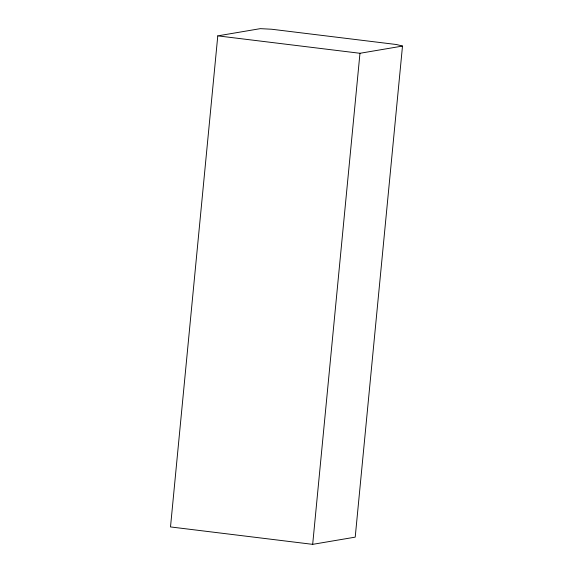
<?xml version="1.0" encoding="UTF-8"?>
<svg xmlns="http://www.w3.org/2000/svg" width="573" height="573" viewBox="0 0 573 573"><rect width="100%" height="100%" fill="white"/><g stroke="black" fill="none" stroke-linecap="round" stroke-linejoin="round"><path stroke-width="0.86" d="M217.783 35.863L170.503 526.931L312.679 544.35L355.217 537.137L402.497 46.069L396.645 44.551L271.645 29.237L260.321 28.65L217.783 35.863L359.966 53.282L402.497 46.069M312.679 544.35L359.966 53.282"/></g></svg>
